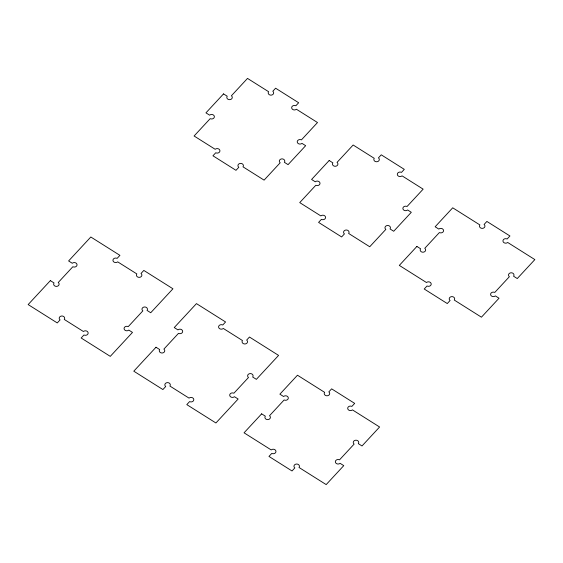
<?xml version="1.0" encoding="UTF-8"?>
<svg xmlns="http://www.w3.org/2000/svg" width="563" height="563" viewBox="0 0 563 563"><rect width="100%" height="100%" fill="white"/><g stroke="black" fill="none" stroke-linecap="round" stroke-linejoin="round"><path stroke-width="0.84" d="M50.36 280.62L28.15 304.576L57.257 322.93L60.072 319.897A2.731 2.252 0.3 0 1 59.826 316.828A2.731 2.252 0.3 0 1 63.52 316.42A2.731 2.252 0.3 0 1 64.266 319.439L83.415 331.516A2.731 2.252 0.3 0 1 87.138 331.318A2.731 2.252 0.3 0 1 87.638 334.366A2.731 2.252 0.3 0 1 83.978 334.971L81.163 338.004L110.278 356.365L132.488 332.409L128.8 330.08A2.731 2.252 0.3 0 1 125.077 330.284A2.731 2.252 0.3 0 1 124.578 327.237A2.731 2.252 0.3 0 1 128.237 326.631L142.854 310.867A2.731 2.252 0.3 0 1 142.601 307.799A2.731 2.252 0.3 0 1 146.303 307.398A2.731 2.252 0.3 0 1 147.042 310.41L150.729 312.739L172.947 288.784L143.832 270.43L141.017 273.463A2.731 2.252 0.3 0 1 141.271 276.532A2.731 2.252 0.3 0 1 137.569 276.94A2.731 2.252 0.3 0 1 136.83 273.921L117.674 261.844A2.731 2.252 0.3 0 1 113.951 262.041A2.731 2.252 0.3 0 1 113.459 258.994A2.731 2.252 0.3 0 1 117.111 258.389L119.926 255.356L90.819 237.002L68.609 260.95L72.296 263.28A2.731 2.252 0.3 0 1 76.019 263.076A2.731 2.252 0.3 0 1 76.519 266.13A2.731 2.252 0.3 0 1 72.859 266.728L58.242 282.492A2.731 2.252 0.3 0 1 58.496 285.561A2.731 2.252 0.3 0 1 54.794 285.969A2.731 2.252 0.3 0 1 54.055 282.95L50.36 280.62M223.532 93.894L205.945 112.853L209.633 115.183A2.731 2.252 0.3 0 1 213.363 114.979A2.731 2.252 0.3 0 1 213.856 118.033A2.731 2.252 0.3 0 1 210.196 118.638L194.094 136L215.2 149.301A2.731 2.252 0.3 0 1 218.923 149.104A2.731 2.252 0.3 0 1 219.415 152.151A2.731 2.252 0.3 0 1 215.763 152.756L212.948 155.789L235.988 170.322L238.803 167.288A2.731 2.252 0.3 0 1 238.55 164.22A2.731 2.252 0.3 0 1 242.252 163.812A2.731 2.252 0.3 0 1 242.991 166.831L264.096 180.132L280.191 162.77A2.731 2.252 0.3 0 1 279.945 159.702A2.731 2.252 0.3 0 1 283.639 159.301A2.731 2.252 0.3 0 1 284.385 162.32L288.073 164.642L305.66 145.683L301.972 143.354A2.731 2.252 0.3 0 1 298.242 143.558A2.731 2.252 0.3 0 1 297.75 140.504A2.731 2.252 0.3 0 1 301.409 139.898L317.504 122.537L296.405 109.236A2.731 2.252 0.3 0 1 292.683 109.433A2.731 2.252 0.3 0 1 292.183 106.386A2.731 2.252 0.3 0 1 295.842 105.781L298.657 102.748L275.617 88.215L272.802 91.248A2.731 2.252 0.3 0 1 273.048 94.317A2.731 2.252 0.3 0 1 269.353 94.725A2.731 2.252 0.3 0 1 268.607 91.706L247.509 78.405L231.407 95.766A2.731 2.252 0.3 0 1 231.66 98.835A2.731 2.252 0.3 0 1 227.959 99.236A2.731 2.252 0.3 0 1 227.22 96.217L223.532 93.894M156 347.237L133.79 371.186L162.897 389.547L165.712 386.507A2.731 2.252 0.3 0 1 165.459 383.438A2.731 2.252 0.3 0 1 169.16 383.037A2.731 2.252 0.3 0 1 169.899 386.056L189.055 398.132A2.731 2.252 0.3 0 1 192.778 397.928A2.731 2.252 0.3 0 1 193.278 400.983A2.731 2.252 0.3 0 1 189.618 401.581L186.803 404.621L215.911 422.975L238.128 399.019L234.44 396.697A2.731 2.252 0.3 0 1 230.717 396.894A2.731 2.252 0.3 0 1 230.218 393.847A2.731 2.252 0.3 0 1 233.877 393.241L248.494 377.484A2.731 2.252 0.3 0 1 248.241 374.409A2.731 2.252 0.3 0 1 251.942 374.008A2.731 2.252 0.3 0 1 252.681 377.027L256.369 379.349L278.586 355.401L249.472 337.04L246.657 340.08A2.731 2.252 0.3 0 1 246.911 343.149A2.731 2.252 0.3 0 1 243.209 343.55A2.731 2.252 0.3 0 1 242.47 340.538L223.314 328.454A2.731 2.252 0.3 0 1 219.591 328.658A2.731 2.252 0.3 0 1 219.091 325.611A2.731 2.252 0.3 0 1 222.751 325.006L225.566 321.966L196.459 303.612L174.248 327.567L177.936 329.89A2.731 2.252 0.3 0 1 181.659 329.693A2.731 2.252 0.3 0 1 182.159 332.74A2.731 2.252 0.3 0 1 178.499 333.345L163.882 349.102A2.731 2.252 0.3 0 1 164.129 352.178A2.731 2.252 0.3 0 1 160.434 352.579A2.731 2.252 0.3 0 1 159.688 349.56L156 347.237M329.172 160.504L311.585 179.47L315.273 181.8A2.731 2.252 0.3 0 1 319.003 181.596A2.731 2.252 0.3 0 1 319.495 184.643A2.731 2.252 0.3 0 1 315.836 185.248L299.734 202.61L320.84 215.918A2.731 2.252 0.3 0 1 324.562 215.713A2.731 2.252 0.3 0 1 325.055 218.768A2.731 2.252 0.3 0 1 321.396 219.366L318.588 222.406L341.628 236.939L344.443 233.898A2.731 2.252 0.3 0 1 344.19 230.83A2.731 2.252 0.3 0 1 347.892 230.429A2.731 2.252 0.3 0 1 348.631 233.441L369.729 246.749L385.831 229.387A2.731 2.252 0.3 0 1 385.585 226.319A2.731 2.252 0.3 0 1 389.279 225.911A2.731 2.252 0.3 0 1 390.025 228.93L393.713 231.259L411.3 212.293L407.605 209.971A2.731 2.252 0.3 0 1 403.882 210.168A2.731 2.252 0.3 0 1 403.389 207.121A2.731 2.252 0.3 0 1 407.042 206.515L423.144 189.154L402.045 175.846A2.731 2.252 0.3 0 1 398.322 176.05A2.731 2.252 0.3 0 1 397.823 172.996A2.731 2.252 0.3 0 1 401.482 172.398L404.297 169.357L381.257 154.825L378.442 157.865A2.731 2.252 0.3 0 1 378.688 160.934A2.731 2.252 0.3 0 1 374.993 161.335A2.731 2.252 0.3 0 1 374.247 158.323L353.149 145.015L337.047 162.376A2.731 2.252 0.3 0 1 337.3 165.445A2.731 2.252 0.3 0 1 333.599 165.853A2.731 2.252 0.3 0 1 332.86 162.834L329.172 160.504M261.64 413.847L244.053 432.813L271.218 449.943A2.731 2.252 0.3 0 1 274.948 449.738A2.731 2.252 0.3 0 1 275.441 452.793A2.731 2.252 0.3 0 1 271.781 453.398L268.966 456.431L292.014 470.964L294.829 467.923A2.731 2.252 0.3 0 1 294.576 464.855A2.731 2.252 0.3 0 1 298.277 464.454A2.731 2.252 0.3 0 1 299.016 467.473L326.181 484.595L343.768 465.636L340.08 463.307A2.731 2.252 0.3 0 1 336.35 463.511A2.731 2.252 0.3 0 1 335.858 460.464A2.731 2.252 0.3 0 1 339.517 459.858L354.134 444.094A2.731 2.252 0.3 0 1 353.881 441.026A2.731 2.252 0.3 0 1 357.582 440.625A2.731 2.252 0.3 0 1 358.321 443.637L362.009 445.966L379.596 427L352.431 409.871A2.731 2.252 0.3 0 1 348.708 410.075A2.731 2.252 0.3 0 1 348.208 407.028A2.731 2.252 0.3 0 1 351.868 406.423L354.683 403.382L331.635 388.85L328.82 391.89A2.731 2.252 0.3 0 1 329.074 394.959A2.731 2.252 0.3 0 1 325.372 395.36A2.731 2.252 0.3 0 1 324.633 392.348L297.468 375.218L279.881 394.177L283.576 396.507A2.731 2.252 0.3 0 1 287.299 396.303A2.731 2.252 0.3 0 1 287.792 399.357A2.731 2.252 0.3 0 1 284.139 399.955L269.522 415.719A2.731 2.252 0.3 0 1 269.768 418.788A2.731 2.252 0.3 0 1 266.074 419.196A2.731 2.252 0.3 0 1 265.328 416.177L261.64 413.847M416.894 246.439L399.315 265.398L426.472 282.527A2.731 2.252 0.3 0 1 430.202 282.33A2.731 2.252 0.3 0 1 430.695 285.378A2.731 2.252 0.3 0 1 427.035 285.983L424.22 289.016L447.268 303.548L450.083 300.515A2.731 2.252 0.3 0 1 449.83 297.447A2.731 2.252 0.3 0 1 453.532 297.039A2.731 2.252 0.3 0 1 454.271 300.058L481.435 317.187L499.022 298.221L495.334 295.899A2.731 2.252 0.3 0 1 491.612 296.096A2.731 2.252 0.3 0 1 491.112 293.049A2.731 2.252 0.3 0 1 494.771 292.443L509.388 276.686A2.731 2.252 0.3 0 1 509.135 273.611A2.731 2.252 0.3 0 1 512.837 273.21A2.731 2.252 0.3 0 1 513.576 276.229L517.263 278.551L534.85 259.592L507.685 242.463A2.731 2.252 0.3 0 1 503.962 242.66A2.731 2.252 0.3 0 1 503.463 239.613A2.731 2.252 0.3 0 1 507.122 239.008L509.937 235.974L486.889 221.442L484.081 224.475A2.731 2.252 0.3 0 1 484.328 227.543A2.731 2.252 0.3 0 1 480.633 227.952A2.731 2.252 0.3 0 1 479.887 224.933L452.722 207.803L435.143 226.769L438.83 229.092A2.731 2.252 0.3 0 1 442.553 228.895A2.731 2.252 0.3 0 1 443.053 231.942A2.731 2.252 0.3 0 1 439.393 232.547L424.776 248.304A2.731 2.252 0.3 0 1 425.023 251.379A2.731 2.252 0.3 0 1 421.328 251.781A2.731 2.252 0.3 0 1 420.589 248.762L416.894 246.439"/></g></svg>
